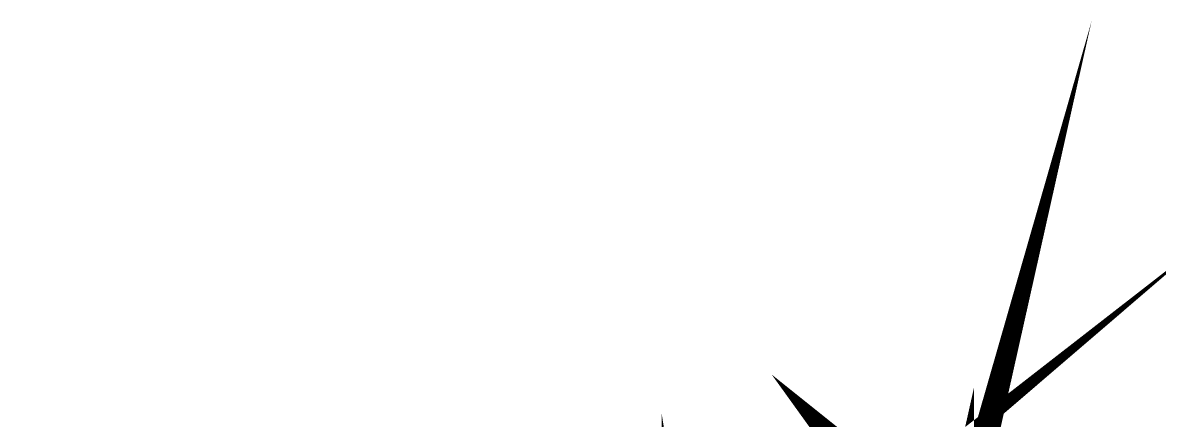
# Model space of a CAD drawing. Header units: inches. Extents: x -524 to 1067, y -71 to 1110.
# Drawn here: x 512.2 to 542.52, y 554.09 to 564.69 of the extents above; entities that cross this region are included whole.
import ezdxf

# ---------------------------------------------------------------- set-up
doc = ezdxf.new("R2010")
doc.units = ezdxf.units.IN
doc.header["$MEASUREMENT"] = 0
doc.layers.add('P', color=7, linetype='Continuous')

msp = doc.modelspace()

# ---------------------------------------------------------------- linework, layer by layer
at = {"layer": 'P', "const_width": 0.927}
for points in [[(537.117, 550.512), (536.858, 549.61), (537.117, 550.767), (537.117, 550.512)], [(530.357, 548.001), (530.164, 547.742), (529.003, 546.84), (530.357, 548.001)], [(525.529, 552.377), (526.686, 552.183), (525.269, 552.377)], [(537.117, 550.767), (534.54, 552.829), (536.858, 549.61)], [(546.836, 551.928), (546.128, 551.734), (547.095, 551.928), (546.836, 551.928)], [(529.003, 552.829), (529.711, 548.256), (529.711, 552.829)]]:
    msp.add_lwpolyline(points, dxfattribs=at)

doc.saveas('drawing.dxf')
